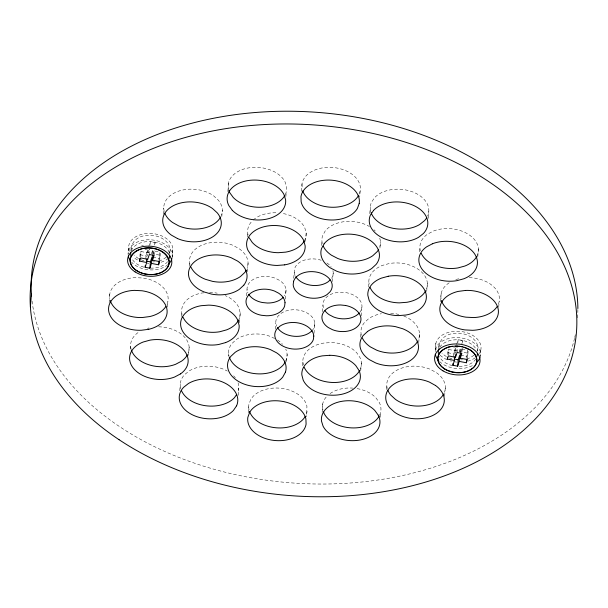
<?xml version="1.0" encoding="UTF-8"?>
<svg xmlns="http://www.w3.org/2000/svg" width="608" height="608" viewBox="0 0 608 608"><rect width="100%" height="100%" fill="white"/><g stroke="black" fill="none" stroke-linecap="round" stroke-linejoin="round"><path stroke-width="0.46" stroke-dasharray="3.04 2.28" d="M131.176 248.946C132.658 230.105 165.931 231.321 170.073 248.292A19.562 13.262 4.6 0 1 169.419 253.034M438.953 346.91C440.428 328.069 473.708 329.293 477.85 346.256A19.562 13.262 4.6 0 1 477.196 350.998M109.151 302.579L109.881 293.482M128.615 247.988L128.106 254.357A22.162 15.033 4.6 0 1 151.407 239.871A22.162 15.033 4.6 0 1 172.132 257.868M130.887 251.21L131.328 245.754M130.416 349.144L130.636 346.416M139.908 256.561L140.349 251.104M140.661 257.002L141.102 251.545L148.253 252.928L149.568 248.93M145.776 259.107L146.14 254.554L147.714 249.759L145.038 249.242M147.714 249.759L147.204 256.128L140.053 254.744L141.102 251.545M148.253 252.928L148.55 249.288M149.317 254.501L149.758 249.037M150.123 244.492L150.343 241.764L155.108 242.683L154.888 245.412M152.266 253.407L152.486 250.678L159.638 252.062L158.977 260.247M152.866 257.222L159.121 258.43L160.17 255.231L153.018 253.848L153.315 250.207M154.082 255.421L154.523 249.964M163.233 214.358L163.75 207.989M159.661 261.6L160.39 252.502M169.7 254.212L169.921 251.484M167.42 307.131L167.861 301.674M172.11 258.081L172.847 248.984M181.29 316.54L181.655 311.988M189.179 266.342L189.552 261.79M179.755 390.648L180.264 384.279M188.495 355.346L189.156 347.16M221.814 216.623L222.323 210.254M227.871 191.566L228.6 182.468M228.372 356.288L228.593 353.56M239.37 322.742L240.175 312.732L238.838 307.557A29.344 19.897 4.6 0 0 225.241 295.602M247.281 236.915L247.646 232.37M247.334 271.632L248.064 262.534M238.23 395.291L238.815 388.01M246.544 295.845L247.053 289.476M248.201 412.817L248.862 404.632L250.648 399.646A29.344 19.897 4.6 0 1 281.056 388.292A29.344 19.897 4.6 0 1 306.918 406.114L306.683 416.784M285.866 196.658L286.231 192.105M275.295 329.179L275.804 322.81M285.334 299.075L286.064 289.97A19.562 13.262 4.6 0 0 279.733 280.486L275.553 278.32A19.562 13.262 4.6 0 0 253.992 279.011A19.562 13.262 4.6 0 0 247.942 292.934M286.52 361.585L287.113 354.304M293.694 278.32L294.644 268.516A19.562 13.262 4.6 0 1 321.161 260.239M301.408 191.216L301.994 183.943A29.344 19.897 4.6 0 1 334.195 167.61A29.344 19.897 4.6 0 1 360.248 190.654L359.731 197.022M305.505 241.3L306.166 233.107L304.828 227.932A29.344 19.897 4.6 0 0 281.542 213.256M302.564 365.788L302.86 362.148A29.344 19.897 4.6 0 1 323.274 343.14L330.805 342.555A29.344 19.897 4.6 0 1 356.797 352.86L360.042 357.717A29.344 19.897 4.6 0 1 360.065 369.694M314.017 333.313L314.822 323.312A19.562 13.262 4.6 0 0 301.963 310.855A19.562 13.262 4.6 0 0 280.896 313.47L277.978 316.19A19.562 13.262 4.6 0 0 276.701 326.268M321.548 245.503L321.913 240.958M322.445 311.661L322.962 305.292M332.485 281.55L333.222 272.452M322.141 412.254L322.878 403.15M361.167 315.795L361.973 305.786M369.77 213.651L370.28 207.282M360.59 337.28L360.954 332.728M360.719 371.085L361.38 362.892M368.486 287.075L368.851 282.53A29.344 19.897 4.6 0 1 382.341 265.422L389.264 263.515A29.344 19.897 4.6 0 1 418.79 269.678A29.344 19.897 4.6 0 1 426.056 290.077M379.924 248.072L380.433 241.703M380.144 417.324L380.509 412.771M386.399 389.53L386.764 384.978M419.619 251.788L419.915 248.148M428.245 218.31L428.83 211.029M418.745 342.57L419.474 333.473M426.71 291.46L427.371 283.267M435.199 351.576L435.86 343.383M440.496 301.728L441.157 293.542M438.74 348.27L439.105 343.718M447.686 354.532L448.119 349.076M444.608 396.325L445.337 387.228M448.438 354.973L448.879 349.516L456.03 350.892L457.079 347.692M453.553 357.071L453.918 352.526L455.491 347.723L453.705 347.381M455.491 347.723L454.982 354.092L447.83 352.708L448.879 349.516M455.886 352.716L456.319 347.252M457.094 352.465L457.535 347.008M457.9 342.456L458.12 339.728L462.886 340.647L462.665 343.376M459.967 352.283L460.256 348.642L467.408 350.026L466.754 358.218M460.644 355.186L466.898 356.394L467.947 353.195L460.796 351.819L461.092 348.179M462.004 351.568L462.3 347.928M467.438 359.564L468.168 350.466M477.774 257.1L478.435 248.915M477.554 351.272L477.698 349.456M480.799 350.064L480.282 356.432A22.777 15.443 4.6 0 0 459.929 337.782A22.777 15.443 4.6 0 0 435.092 351.606M498.704 307.169L499.138 301.712M286.064 289.97L285.631 293.413A19.562 13.262 4.6 0 1 284.438 295.838M314.822 323.312L314.382 326.747A19.562 13.262 4.6 0 1 312.641 329.931M148.77 246.559L150.343 241.764M151.43 253.878L152.486 250.678M154.318 245.077L155.108 242.683M153.018 253.848L154.333 249.85M456.54 344.523L458.12 339.728M459.207 351.842L460.256 348.642M461.837 343.847L462.886 340.647M460.796 351.819L462.11 347.814M358.971 194.203L360.248 190.654M285.608 361.008L286.452 359.457A29.344 19.897 4.6 0 0 285.768 349.121M166.326 257.199L163.088 259.388A19.562 13.262 4.6 0 1 159.965 260.695M474.096 355.171L470.866 357.352A19.562 13.262 4.6 0 1 467.742 358.659M147.41 328.404L149.051 327.948M203.954 292.836L202.069 292.98A29.344 19.897 4.6 0 0 182.081 314.602M141.618 245.176L143.404 245.518M146.14 254.554L147.729 254.858M453.918 352.526L455.506 352.83M398.848 314.579L396.515 313.91A29.344 19.897 4.6 0 0 390.594 313.188M449.54 357.983L451.873 358.743M140.988 259.76L144.096 260.779M274.649 338.542L271.343 336.824A29.344 19.897 4.6 0 0 236.231 339.553L231.853 343.626A29.344 19.897 4.6 0 0 229.011 356.174M322.97 409.822L322.506 408.333A29.344 19.897 4.6 0 1 327.378 395.8M368.851 282.53L369.269 284.156M302.86 362.148L303.597 364.998M301.994 183.943L302.191 189.149M575.335 334.681A273.843 185.706 4.6 0 1 574.742 337.44M574.53 338.36A273.843 185.706 4.6 0 1 293.261 483.018A273.843 185.706 4.6 0 1 31.905 299.645M577.874 309.487A273.843 185.706 4.6 0 1 577.592 317.916M158.582 326.815A29.344 19.897 4.6 0 1 187.842 353.962M131.054 349.022A29.344 19.897 4.6 0 1 139.802 331.413M359.799 312.406A19.562 13.262 4.6 0 0 346.666 292.744L341.59 292.22A19.562 13.262 4.6 0 0 323.851 308.742M332.941 270.712A19.562 13.262 4.6 0 1 331.596 278.312M295.1 275.409A19.562 13.262 4.6 0 1 294.204 271.951M326.884 262.96A19.562 13.262 4.6 0 1 331.178 267.011M180.774 388.634A29.344 19.897 4.6 0 1 184.627 374.589L189.46 370.766A29.344 19.897 4.6 0 1 227.301 371.062M233.616 375.835A29.344 19.897 4.6 0 1 235.334 377.819M238.047 382.797A29.344 19.897 4.6 0 1 237.591 393.095M307.116 411.327A29.344 19.897 4.6 0 1 306.143 414.694M249.06 409.838A29.344 19.897 4.6 0 1 248.862 404.632M379.582 415.264A29.344 19.897 4.6 0 0 379.263 402.435L375.767 397.655A29.344 19.897 4.6 0 0 356.926 388.58M330.068 393.581A29.344 19.897 4.6 0 1 352.693 388.086M387.25 388.459A29.344 19.897 4.6 0 1 399.076 369.124A29.344 19.897 4.6 0 1 430.51 369.398L436.612 372.795A29.344 19.897 4.6 0 1 444.395 392.35M469.201 277.666A29.344 19.897 4.6 0 1 497.975 305.049M441.066 298.741A29.344 19.897 4.6 0 1 449.289 282.728M455.795 279.627A29.344 19.897 4.6 0 1 459.253 278.654M477.113 255.717A29.344 19.897 4.6 0 0 466.982 233.48A29.344 19.897 4.6 0 0 433.413 231.048L427.561 234.141A29.344 19.897 4.6 0 0 420.333 250.754M370.781 211.63A29.344 19.897 4.6 0 1 371.511 202.198L374.65 197.592A29.344 19.897 4.6 0 1 411.578 191.505A29.344 19.897 4.6 0 1 427.599 216.114M285.296 194.598A29.344 19.897 4.6 0 0 286.604 186.922L284.992 181.769A29.344 19.897 4.6 0 0 249.994 167.679A29.344 19.897 4.6 0 0 228.54 189.384M164.228 211.47A29.344 19.897 4.6 0 1 179.337 190.912A29.344 19.897 4.6 0 1 213.606 195.822L218.302 200.138A29.344 19.897 4.6 0 1 221.38 215.376M167.071 304.19A29.344 19.897 4.6 0 0 143.047 278.031L135.402 277.636A29.344 19.897 4.6 0 0 109.79 298.68M189.97 264.404A29.344 19.897 4.6 0 1 201.461 245.351A29.344 19.897 4.6 0 1 232.294 245.054L238.564 248.307A29.344 19.897 4.6 0 1 247.41 267.687M240.175 312.732A29.344 19.897 4.6 0 1 238.45 320.348M209.6 292.395A29.344 19.897 4.6 0 1 217.216 293.17M277.605 340.077A29.344 19.897 4.6 0 1 282.53 344.272M403.704 315.993A29.344 19.897 4.6 0 1 418.167 340.275M361.38 335.335A29.344 19.897 4.6 0 1 364.222 322.795L368.6 318.714A29.344 19.897 4.6 0 1 381.376 313.713M379.757 238.222A29.344 19.897 4.6 0 1 379.126 248.505M322.339 243.565A29.344 19.897 4.6 0 1 322.574 235.798L325.174 231.025A29.344 19.897 4.6 0 1 369.482 226.564M373.935 229.771A29.344 19.897 4.6 0 1 375.25 231.025M306.166 233.107A29.344 19.897 4.6 0 1 304.851 239.917M248.072 234.977A29.344 19.897 4.6 0 1 252.578 220.582M253.209 219.997A29.344 19.897 4.6 0 1 277.286 212.823M436.202 349.342A22.777 15.443 4.6 0 1 460.165 331.383A22.777 15.443 4.6 0 1 479.309 353.59M475.22 357.816A22.777 15.443 4.6 0 1 468.228 361.084M456.676 362.087A22.777 15.443 4.6 0 1 450.429 360.894M447.108 359.7A22.777 15.443 4.6 0 1 439.82 354.905M129.322 251.355A22.162 15.033 4.6 0 1 152.532 233.556A22.162 15.033 4.6 0 1 170.947 255.474M168.439 258.271A22.162 15.033 4.6 0 1 160.938 262.284M148.93 263.408A22.162 15.033 4.6 0 1 147.28 263.203M137.469 259.958A22.162 15.033 4.6 0 1 133.866 257.496M472.332 365.636A22.777 15.443 4.6 0 1 438.687 360.635M167.93 264.64A22.162 15.033 4.6 0 1 131.579 262.154M475.836 358.994A19.562 13.262 4.6 0 1 459.063 366.411M452.527 365.659A19.562 13.262 4.6 0 1 439.341 356.6M439.797 347.198A19.562 13.262 4.6 0 1 458.455 339.842A19.562 13.262 4.6 0 1 476.292 349.592M167.588 261.676A19.562 13.262 4.6 0 1 150.814 268.158M143.914 267.155A19.562 13.262 4.6 0 1 131.624 258.111M131.298 250.747A19.562 13.262 4.6 0 1 150.168 241.566A19.562 13.262 4.6 0 1 169.115 252.32M462.452 359.761A19.562 13.262 4.6 0 1 460.59 359.883M446.409 356.554A19.562 13.262 4.6 0 1 441.978 353.058M154.675 261.79A19.562 13.262 4.6 0 1 152.813 261.919M138.639 258.59A19.562 13.262 4.6 0 1 134.201 255.094"/><path stroke-width="0.91" d="M30.4 306.903L31.426 294.166M146.984 258.856L146.695 262.496L139.544 261.113L139.764 258.385M149.887 268.212L150.396 261.843L151.97 257.047L151.46 263.416L149.887 268.212L145.114 267.292L145.266 265.476M151.46 263.416L158.612 264.799L159.661 261.6L152.509 260.216L152.95 254.76M158.612 264.799L158.901 261.159M454.761 356.82L454.465 360.46L447.313 359.077L447.465 357.261M457.657 366.183L458.174 359.814L459.747 355.011L459.238 361.38L457.657 366.183L452.892 365.264L453.036 363.44M447.313 359.077L448.37 355.885L455.514 357.261L455.734 354.532M459.238 361.38L466.382 362.763L467.438 359.564L460.286 358.188L460.727 352.724M466.382 362.763L466.678 359.123M139.544 261.113L140.592 257.914L147.744 259.297L149.317 254.501L154.082 255.421L152.509 260.216M145.114 267.292L146.695 262.496M452.892 365.264L454.465 360.46M455.514 357.261L457.094 352.465L461.86 353.385L460.286 358.188M285.167 361.813L283.845 364.238A29.344 19.897 4.6 0 1 254.068 373.532A29.344 19.897 4.6 0 1 229.262 357.04M236.702 394.402L234.46 397.7A29.344 19.897 4.6 0 1 205.481 405.711A29.344 19.897 4.6 0 1 181.351 390.344M330.182 279.878L328.13 281.793A19.562 13.262 4.6 0 1 295.815 276.739M452.702 346.271C444.661 346.583 434.705 354.023 438.9 362.824A19.562 13.262 4.6 0 0 447.739 370.462L452.086 371.883L456.737 372.575A19.562 13.262 4.6 0 0 469.84 370.09L473.077 367.908A19.562 13.262 4.6 0 0 476.824 358.994L475.851 355.824L473.799 352.845L471.398 350.77M455.202 346.119L458.014 346.074M459.139 346.241L462.665 346.765M146.422 261.075L150.396 261.843M454.199 359.047L458.174 359.814M463.904 347.168L470.797 350.254M248.984 237.546L252.221 242.402A29.344 19.897 4.6 0 0 278.221 252.708L285.752 252.122A29.344 19.897 4.6 0 0 304.441 240.722M323.661 412.019L324.117 413.486A29.344 19.897 4.6 0 0 351.538 427.888A29.344 19.897 4.6 0 0 379.164 416.07M370.112 287.417L370.188 287.706A29.344 19.897 4.6 0 0 399.426 302.868L406.957 302.282A29.344 19.897 4.6 0 0 425.646 290.882M31.555 295.982A273.843 185.706 4.6 0 1 296.354 111.332A273.843 185.706 4.6 0 1 577.874 308.552M187.431 354.768A29.344 19.897 4.6 0 1 181.518 361.167L175.666 364.268A29.344 19.897 4.6 0 1 131.313 349.889M312.155 330.516A19.562 13.262 4.6 0 1 294.15 336.277A19.562 13.262 4.6 0 1 277.415 327.598M359.305 312.991A19.562 13.262 4.6 0 1 333.473 316.943L329.293 314.777A19.562 13.262 4.6 0 1 325.006 310.726M305.338 416.305A29.344 19.897 4.6 0 1 276.199 427.796A29.344 19.897 4.6 0 1 249.569 411.563M443.65 393.976A29.344 19.897 4.6 0 1 395.496 399.41L390.792 395.101A29.344 19.897 4.6 0 1 387.82 390.176M497.078 306.637A29.344 19.897 4.6 0 1 473.632 317.566L465.986 317.178A29.344 19.897 4.6 0 1 441.476 300.466M476.702 256.523A29.344 19.897 4.6 0 1 464.93 266.015L458.006 267.915A29.344 19.897 4.6 0 1 421.245 253.331M426.763 217.71A29.344 19.897 4.6 0 1 424.46 220.719L419.626 224.542A29.344 19.897 4.6 0 1 371.047 212.488M358.454 195.639A29.344 19.897 4.6 0 1 329.308 207.115A29.344 19.897 4.6 0 1 302.693 190.874M284.878 195.404A29.344 19.897 4.6 0 1 261.075 207.222A29.344 19.897 4.6 0 1 233.328 197.585L229.839 192.804A29.344 19.897 4.6 0 1 228.783 190.251M220.628 217.003A29.344 19.897 4.6 0 1 178.562 225.826L172.467 222.422A29.344 19.897 4.6 0 1 164.798 213.188M165.794 306.592A29.344 19.897 4.6 0 1 149.75 316.555L142.34 317.52A29.344 19.897 4.6 0 1 110.2 300.405M246.346 270.15A29.344 19.897 4.6 0 1 244.804 272.468L240.426 276.549A29.344 19.897 4.6 0 1 212.504 281.352L205.322 279.27A29.344 19.897 4.6 0 1 190.889 266.973M283.396 297.183A19.562 13.262 4.6 0 1 267.436 303.035L262.36 302.518A19.562 13.262 4.6 0 1 248.664 294.264M238.45 320.348A29.344 19.897 4.6 0 1 226.685 329.84L219.762 331.748A29.344 19.897 4.6 0 1 182.993 317.171M359.655 370.508A29.344 19.897 4.6 0 1 331.52 382.424A29.344 19.897 4.6 0 1 304.198 367.331M417.757 341.088A29.344 19.897 4.6 0 1 376.724 350.208L370.462 346.955A29.344 19.897 4.6 0 1 362.292 337.911M378.708 249.31A29.344 19.897 4.6 0 1 377.173 251.636L372.795 255.71A29.344 19.897 4.6 0 1 337.683 258.438L331.413 255.185A29.344 19.897 4.6 0 1 323.251 246.141M480.092 357.154A22.777 15.443 4.6 0 1 476.094 363.09M438.687 360.635A22.777 15.443 4.6 0 1 435.29 354.221M171.927 258.696A22.162 15.033 4.6 0 1 168.644 263.986M130.591 260.946A22.162 15.033 4.6 0 1 128.318 256.044M438.368 353.423A19.562 13.262 4.6 0 1 439.022 348.68M477.333 353.567A19.562 13.262 4.6 0 1 477.113 355.961M130.887 255.907A19.562 13.262 4.6 0 1 130.758 252.928M169.738 256.036A19.562 13.262 4.6 0 1 169.381 258.24M130.302 258.491L130.15 261.683L131.13 264.86A19.562 13.262 4.6 0 0 139.969 272.498L144.309 273.919L148.96 274.611A19.562 13.262 4.6 0 0 162.062 272.126L165.3 269.937A19.562 13.262 4.6 0 0 169.054 261.03C164.631 245.123 136.549 243.002 130.302 258.491M285.038 302.708L284.605 306.151A19.562 13.262 4.6 0 1 266.41 315.78L261.334 315.256A19.562 13.262 4.6 0 1 247.175 297.137A19.562 13.262 4.6 0 1 274.527 291.057L278.707 293.223A19.562 13.262 4.6 0 1 285.038 302.708M293.618 281.253L293.178 284.688A19.562 13.262 4.6 0 0 306.037 297.145A19.562 13.262 4.6 0 0 327.104 294.53L330.022 291.81A19.562 13.262 4.6 0 0 319.344 272.734A19.562 13.262 4.6 0 0 293.618 281.253M313.796 336.049L313.356 339.484A19.562 13.262 4.6 0 1 287.637 348.004A19.562 13.262 4.6 0 1 276.959 328.928L279.87 326.207A19.562 13.262 4.6 0 1 300.945 323.593A19.562 13.262 4.6 0 1 313.796 336.049M249.622 412.384L247.836 417.369A29.344 19.897 4.6 0 0 273.904 440.405A29.344 19.897 4.6 0 0 306.098 424.065L305.892 418.851A29.344 19.897 4.6 0 0 280.03 401.029A29.344 19.897 4.6 0 0 249.622 412.384M359.222 203.391L357.436 208.377A29.344 19.897 4.6 0 1 327.013 219.724A29.344 19.897 4.6 0 1 301.165 201.886L300.968 196.68A29.344 19.897 4.6 0 1 333.176 180.348A29.344 19.897 4.6 0 1 359.222 203.391M324.155 243.762L321.548 248.543A29.344 19.897 4.6 0 0 330.395 267.923L336.657 271.176A29.344 19.897 4.6 0 0 371.769 268.447L376.147 264.374A29.344 19.897 4.6 0 0 363.637 236.96A29.344 19.897 4.6 0 0 324.155 243.762M285.426 372.202L282.826 376.975A29.344 19.897 4.6 0 1 243.337 383.777A29.344 19.897 4.6 0 1 230.827 356.364L235.205 352.29A29.344 19.897 4.6 0 1 270.317 349.562L276.587 352.815A29.344 19.897 4.6 0 1 285.426 372.202M236.565 405.832L233.434 410.438A29.344 19.897 4.6 0 1 193.124 415.173A29.344 19.897 4.6 0 1 183.601 387.326L188.434 383.504A29.344 19.897 4.6 0 1 223.911 382.592A29.344 19.897 4.6 0 1 236.565 405.832M373.624 210.33L370.485 214.936A29.344 19.897 4.6 0 0 383.124 238.176A29.344 19.897 4.6 0 0 418.6 237.28L423.442 233.457A29.344 19.897 4.6 0 0 413.942 205.61A29.344 19.897 4.6 0 0 373.624 210.33M243.778 285.205L239.4 289.286A29.344 19.897 4.6 0 1 211.485 294.09L204.296 292.007A29.344 19.897 4.6 0 1 191.786 264.594A29.344 19.897 4.6 0 1 231.276 257.792L237.538 261.045A29.344 19.897 4.6 0 1 243.778 285.205M367.574 331.451L363.196 335.532A29.344 19.897 4.6 0 0 369.436 359.693L375.706 362.946A29.344 19.897 4.6 0 0 415.188 356.144A29.344 19.897 4.6 0 0 402.678 328.73L395.496 326.648A29.344 19.897 4.6 0 0 367.574 331.451M180.492 373.905L174.64 377.006A29.344 19.897 4.6 0 1 134.186 369.185A29.344 19.897 4.6 0 1 143.1 342.046L150.024 340.138A29.344 19.897 4.6 0 1 183.548 349.858A29.344 19.897 4.6 0 1 180.492 373.905M432.387 243.785L426.535 246.878A29.344 19.897 4.6 0 0 423.457 270.925A29.344 19.897 4.6 0 0 456.98 280.653L463.904 278.753A29.344 19.897 4.6 0 0 472.834 251.613A29.344 19.897 4.6 0 0 432.387 243.785M388.238 276.252L381.315 278.16A29.344 19.897 4.6 0 0 367.825 295.268L369.162 300.443A29.344 19.897 4.6 0 0 398.4 315.605L405.931 315.02A29.344 19.897 4.6 0 0 425.007 290.829A29.344 19.897 4.6 0 0 388.238 276.252M225.659 342.578L218.736 344.485A29.344 19.897 4.6 0 1 181.967 329.908A29.344 19.897 4.6 0 1 201.043 305.718L208.574 305.132A29.344 19.897 4.6 0 1 237.812 320.294L239.149 325.47A29.344 19.897 4.6 0 1 225.659 342.578M148.724 329.293L141.322 330.258A29.344 19.897 4.6 0 1 108.764 311.418A29.344 19.897 4.6 0 1 134.376 290.373L142.021 290.768A29.344 19.897 4.6 0 1 166.926 309.214A29.344 19.897 4.6 0 1 148.724 329.293M465.637 290.426L458.227 291.392A29.344 19.897 4.6 0 0 440.04 311.478A29.344 19.897 4.6 0 0 464.96 329.916L472.606 330.304A29.344 19.897 4.6 0 0 498.203 309.252A29.344 19.897 4.6 0 0 465.637 290.426M284.726 264.86L277.195 265.445A29.344 19.897 4.6 0 1 251.203 255.14L247.958 250.283A29.344 19.897 4.6 0 1 267.034 226.092A29.344 19.897 4.6 0 1 303.802 240.669L305.14 245.852A29.344 19.897 4.6 0 1 284.726 264.86M329.779 355.292L322.248 355.878A29.344 19.897 4.6 0 0 301.834 374.893L303.172 380.068A29.344 19.897 4.6 0 0 339.94 394.645A29.344 19.897 4.6 0 0 359.016 370.454L355.779 365.598A29.344 19.897 4.6 0 0 329.779 355.292M345.64 305.482L340.564 304.965A19.562 13.262 4.6 0 0 323.084 312.953A19.562 13.262 4.6 0 0 328.267 327.514L332.447 329.68A19.562 13.262 4.6 0 0 359.799 323.6A19.562 13.262 4.6 0 0 345.64 305.482M435.586 385.533L429.484 382.136A29.344 19.897 4.6 0 0 394.166 383.944A29.344 19.897 4.6 0 0 389.766 407.839L394.47 412.148A29.344 19.897 4.6 0 0 435.89 413.736A29.344 19.897 4.6 0 0 435.586 385.533M177.536 238.564L171.441 235.159A29.344 19.897 4.6 0 1 171.16 206.956A29.344 19.897 4.6 0 1 212.58 208.567L217.276 212.876A29.344 19.897 4.6 0 1 212.861 236.763A29.344 19.897 4.6 0 1 177.536 238.564M232.302 210.322L228.813 205.542A29.344 19.897 4.6 0 1 246.529 180.827A29.344 19.897 4.6 0 1 283.966 194.507L285.585 199.667A29.344 19.897 4.6 0 1 266.251 219.222A29.344 19.897 4.6 0 1 232.302 210.322M378.244 415.173L374.748 410.392A29.344 19.897 4.6 0 0 340.792 401.508A29.344 19.897 4.6 0 0 321.48 421.07L323.091 426.231A29.344 19.897 4.6 0 0 360.544 439.896A29.344 19.897 4.6 0 0 378.244 415.173M119.077 439.706A273.843 185.706 4.6 0 0 570.448 361.958A273.843 185.706 4.6 0 0 220.94 129.443A273.843 185.706 4.6 0 0 119.077 439.706M443.057 370.903A22.777 15.443 4.6 0 0 479.773 362.801A22.777 15.443 4.6 0 0 449.076 344.683A22.777 15.443 4.6 0 0 443.057 370.903M135.158 271.936A22.162 15.033 4.6 0 0 171.418 265.065A22.162 15.033 4.6 0 0 142.538 246.666A22.162 15.033 4.6 0 0 135.158 271.936M445.071 369.292A19.562 13.262 4.6 0 0 476.596 362.33A19.562 13.262 4.6 0 0 450.239 346.765A19.562 13.262 4.6 0 0 445.071 369.292M136.868 270.682A19.562 13.262 4.6 0 0 168.864 264.609A19.562 13.262 4.6 0 0 143.382 248.376A19.562 13.262 4.6 0 0 136.868 270.682"/></g></svg>
